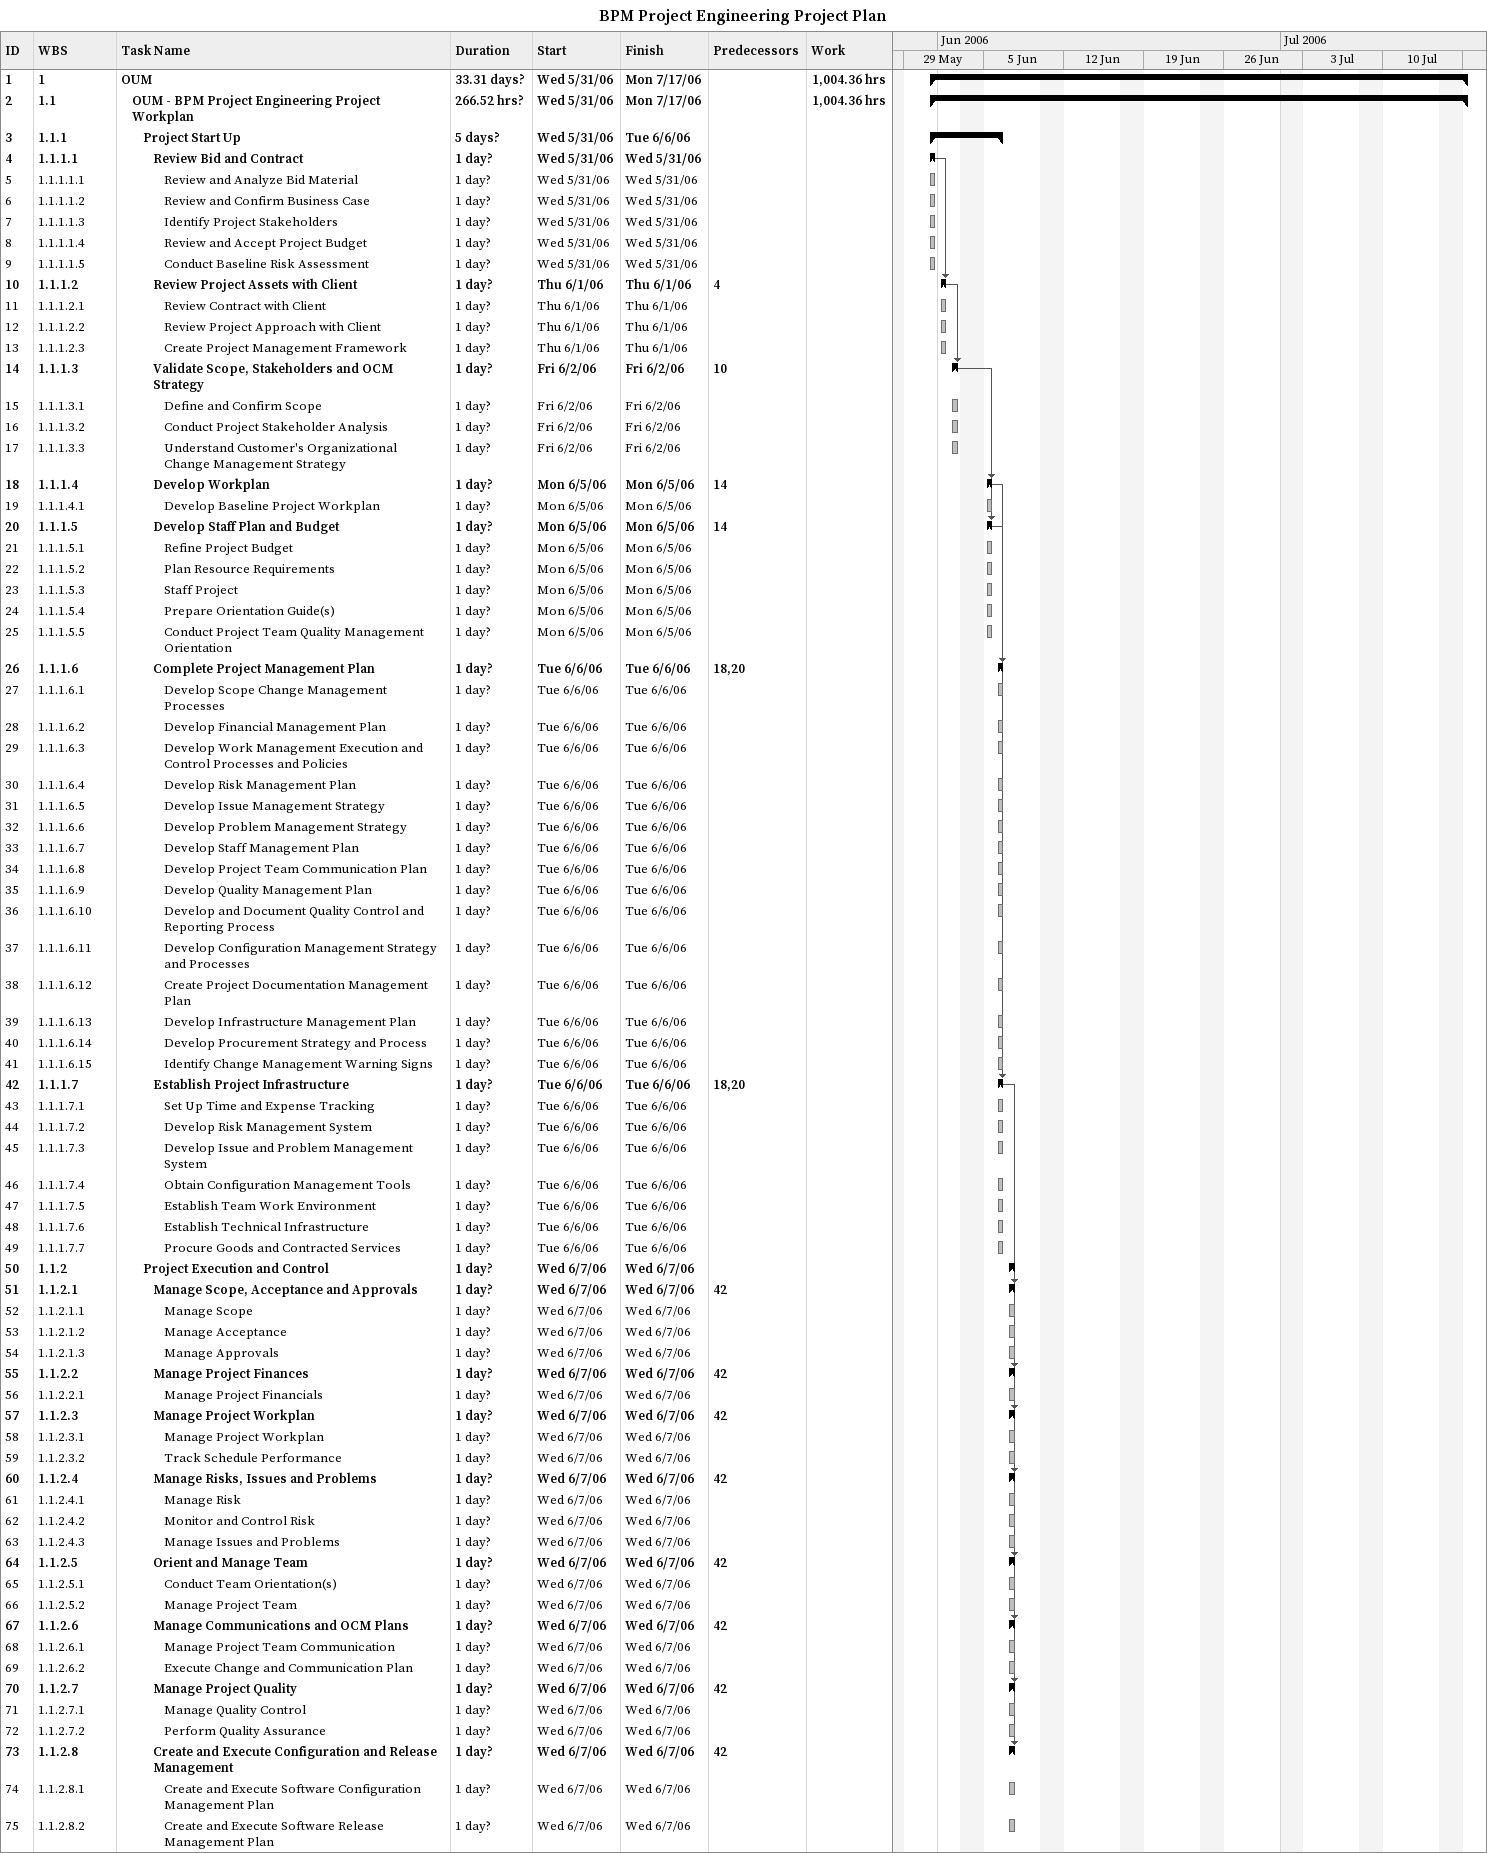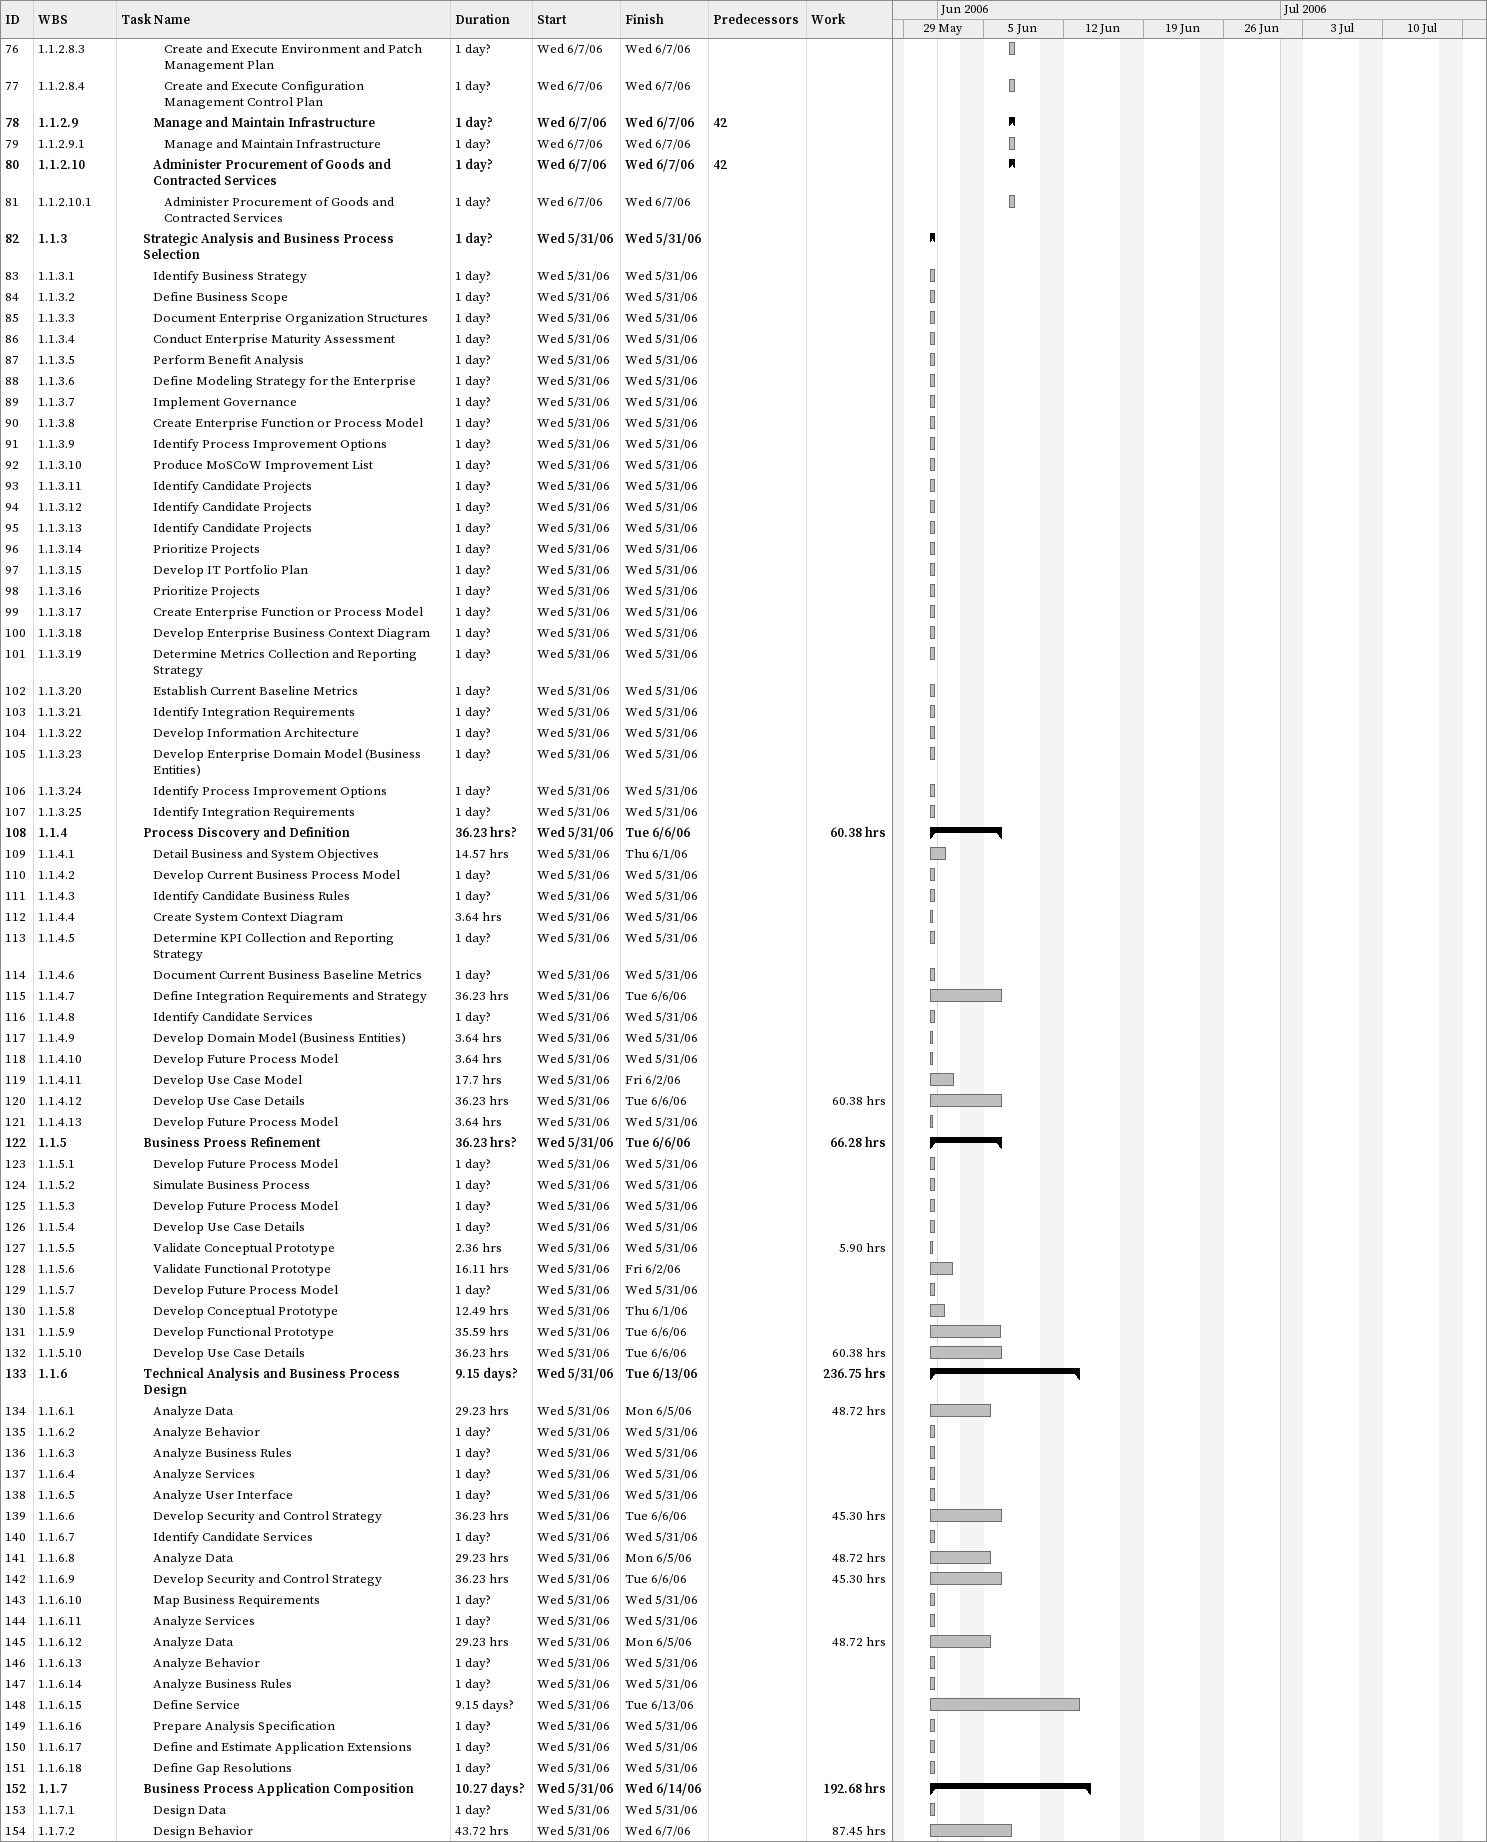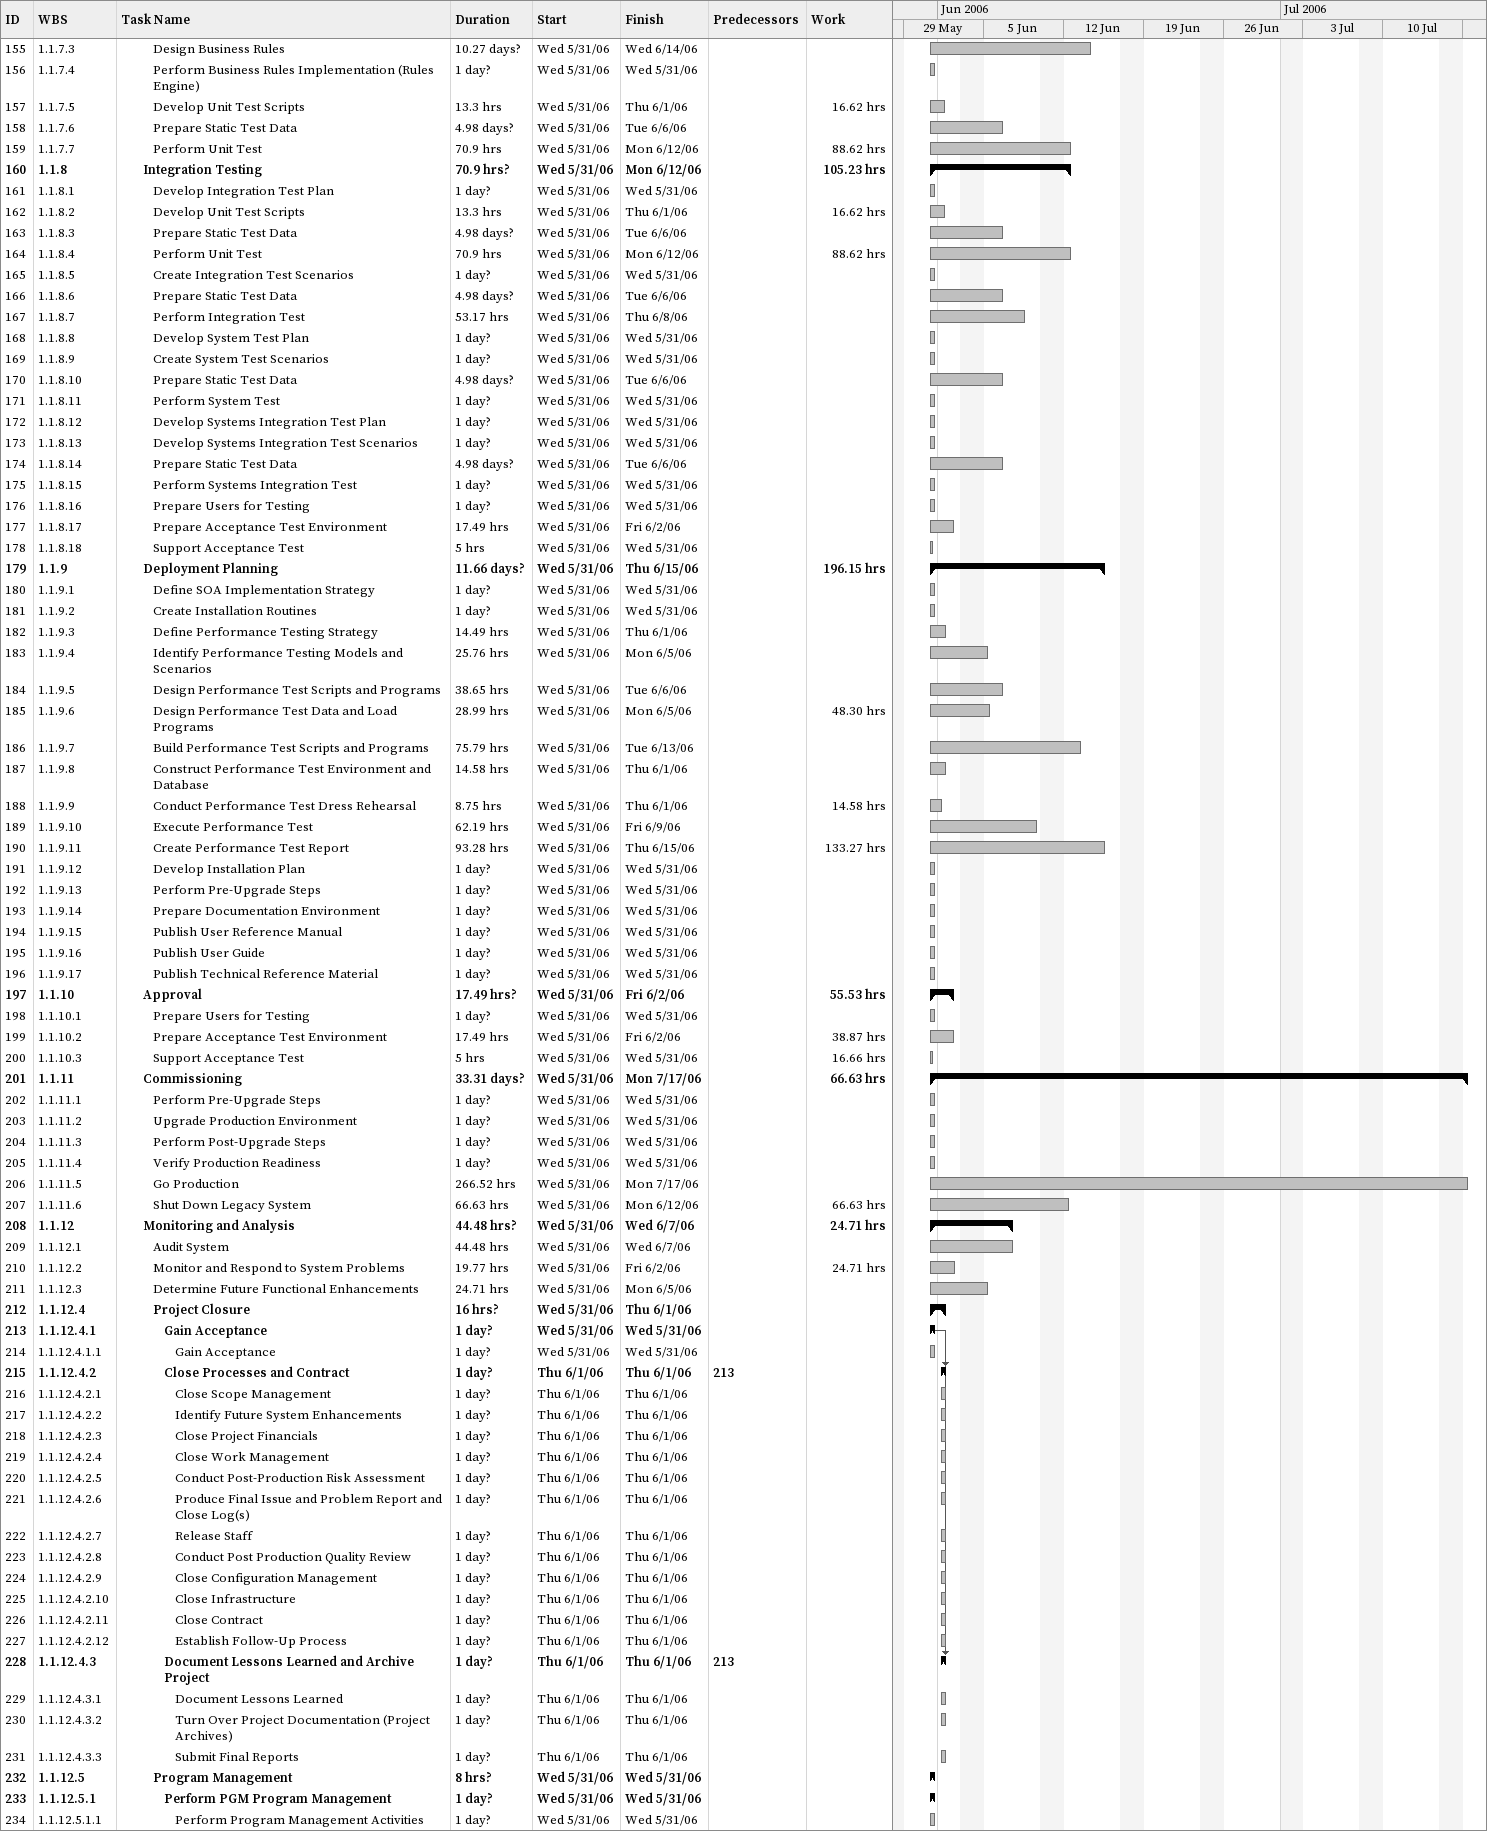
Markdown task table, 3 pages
BPM Project Engineering Project Plan

| ID | WBS | Task | Duration | Start | Finish | Predecessors | Work (h) |
|---|---|---|---|---|---|---|---|
| 1 | 1 | **OUM** | 33.31d? | 2006-05-31 | 2006-07-17 |  | 1004.36 |
| 2 | 1.1 | **OUM - BPM Project Engineering Project Workplan** | 266.52h? | 2006-05-31 | 2006-07-17 |  | 1004.36 |
| 3 | 1.1.1 | **Project Start Up** | 5d? | 2006-05-31 | 2006-06-06 |  |  |
| 4 | 1.1.1.1 | **Review Bid and Contract** | 1d? | 2006-05-31 | 2006-05-31 |  |  |
| 5 | 1.1.1.1.1 | Review and Analyze Bid Material | 1d? | 2006-05-31 | 2006-05-31 |  |  |
| 6 | 1.1.1.1.2 | Review and Confirm Business Case | 1d? | 2006-05-31 | 2006-05-31 |  |  |
| 7 | 1.1.1.1.3 | Identify Project Stakeholders | 1d? | 2006-05-31 | 2006-05-31 |  |  |
| 8 | 1.1.1.1.4 | Review and Accept Project Budget | 1d? | 2006-05-31 | 2006-05-31 |  |  |
| 9 | 1.1.1.1.5 | Conduct Baseline Risk Assessment | 1d? | 2006-05-31 | 2006-05-31 |  |  |
| 10 | 1.1.1.2 | **Review Project Assets with Client** | 1d? | 2006-06-01 | 2006-06-01 | 4 |  |
| 11 | 1.1.1.2.1 | Review Contract with Client | 1d? | 2006-06-01 | 2006-06-01 |  |  |
| 12 | 1.1.1.2.2 | Review Project Approach with Client | 1d? | 2006-06-01 | 2006-06-01 |  |  |
| 13 | 1.1.1.2.3 | Create Project Management Framework | 1d? | 2006-06-01 | 2006-06-01 |  |  |
| 14 | 1.1.1.3 | **Validate Scope, Stakeholders and OCM Strategy** | 1d? | 2006-06-02 | 2006-06-02 | 10 |  |
| 15 | 1.1.1.3.1 | Define and Confirm Scope | 1d? | 2006-06-02 | 2006-06-02 |  |  |
| 16 | 1.1.1.3.2 | Conduct Project Stakeholder Analysis | 1d? | 2006-06-02 | 2006-06-02 |  |  |
| 17 | 1.1.1.3.3 | Understand Customer's Organizational Change Management Strategy | 1d? | 2006-06-02 | 2006-06-02 |  |  |
| 18 | 1.1.1.4 | **Develop Workplan** | 1d? | 2006-06-05 | 2006-06-05 | 14 |  |
| 19 | 1.1.1.4.1 | Develop Baseline Project Workplan | 1d? | 2006-06-05 | 2006-06-05 |  |  |
| 20 | 1.1.1.5 | **Develop Staff Plan and Budget** | 1d? | 2006-06-05 | 2006-06-05 | 14 |  |
| 21 | 1.1.1.5.1 | Refine Project Budget | 1d? | 2006-06-05 | 2006-06-05 |  |  |
| 22 | 1.1.1.5.2 | Plan Resource Requirements | 1d? | 2006-06-05 | 2006-06-05 |  |  |
| 23 | 1.1.1.5.3 | Staff Project | 1d? | 2006-06-05 | 2006-06-05 |  |  |
| 24 | 1.1.1.5.4 | Prepare Orientation Guide(s) | 1d? | 2006-06-05 | 2006-06-05 |  |  |
| 25 | 1.1.1.5.5 | Conduct Project Team Quality Management Orientation | 1d? | 2006-06-05 | 2006-06-05 |  |  |
| 26 | 1.1.1.6 | **Complete Project Management Plan** | 1d? | 2006-06-06 | 2006-06-06 | 18, 20 |  |
| 27 | 1.1.1.6.1 | Develop Scope Change Management Processes | 1d? | 2006-06-06 | 2006-06-06 |  |  |
| 28 | 1.1.1.6.2 | Develop Financial Management Plan | 1d? | 2006-06-06 | 2006-06-06 |  |  |
| 29 | 1.1.1.6.3 | Develop Work Management Execution and Control Processes and Policies | 1d? | 2006-06-06 | 2006-06-06 |  |  |
| 30 | 1.1.1.6.4 | Develop Risk Management Plan | 1d? | 2006-06-06 | 2006-06-06 |  |  |
| 31 | 1.1.1.6.5 | Develop Issue Management Strategy | 1d? | 2006-06-06 | 2006-06-06 |  |  |
| 32 | 1.1.1.6.6 | Develop Problem Management Strategy | 1d? | 2006-06-06 | 2006-06-06 |  |  |
| 33 | 1.1.1.6.7 | Develop Staff Management Plan | 1d? | 2006-06-06 | 2006-06-06 |  |  |
| 34 | 1.1.1.6.8 | Develop Project Team Communication Plan | 1d? | 2006-06-06 | 2006-06-06 |  |  |
| 35 | 1.1.1.6.9 | Develop Quality Management Plan | 1d? | 2006-06-06 | 2006-06-06 |  |  |
| 36 | 1.1.1.6.10 | Develop and Document Quality Control and Reporting Process | 1d? | 2006-06-06 | 2006-06-06 |  |  |
| 37 | 1.1.1.6.11 | Develop Configuration Management Strategy and Processes | 1d? | 2006-06-06 | 2006-06-06 |  |  |
| 38 | 1.1.1.6.12 | Create Project Documentation Management Plan | 1d? | 2006-06-06 | 2006-06-06 |  |  |
| 39 | 1.1.1.6.13 | Develop Infrastructure Management Plan | 1d? | 2006-06-06 | 2006-06-06 |  |  |
| 40 | 1.1.1.6.14 | Develop Procurement Strategy and Process | 1d? | 2006-06-06 | 2006-06-06 |  |  |
| 41 | 1.1.1.6.15 | Identify Change Management Warning Signs | 1d? | 2006-06-06 | 2006-06-06 |  |  |
| 42 | 1.1.1.7 | **Establish Project Infrastructure** | 1d? | 2006-06-06 | 2006-06-06 | 18, 20 |  |
| 43 | 1.1.1.7.1 | Set Up Time and Expense Tracking | 1d? | 2006-06-06 | 2006-06-06 |  |  |
| 44 | 1.1.1.7.2 | Develop Risk Management System | 1d? | 2006-06-06 | 2006-06-06 |  |  |
| 45 | 1.1.1.7.3 | Develop Issue and Problem Management System | 1d? | 2006-06-06 | 2006-06-06 |  |  |
| 46 | 1.1.1.7.4 | Obtain Configuration Management Tools | 1d? | 2006-06-06 | 2006-06-06 |  |  |
| 47 | 1.1.1.7.5 | Establish Team Work Environment | 1d? | 2006-06-06 | 2006-06-06 |  |  |
| 48 | 1.1.1.7.6 | Establish Technical Infrastructure | 1d? | 2006-06-06 | 2006-06-06 |  |  |
| 49 | 1.1.1.7.7 | Procure Goods and Contracted Services | 1d? | 2006-06-06 | 2006-06-06 |  |  |
| 50 | 1.1.2 | **Project Execution and Control** | 1d? | 2006-06-07 | 2006-06-07 |  |  |
| 51 | 1.1.2.1 | **Manage Scope, Acceptance and Approvals** | 1d? | 2006-06-07 | 2006-06-07 | 42 |  |
| 52 | 1.1.2.1.1 | Manage Scope | 1d? | 2006-06-07 | 2006-06-07 |  |  |
| 53 | 1.1.2.1.2 | Manage Acceptance | 1d? | 2006-06-07 | 2006-06-07 |  |  |
| 54 | 1.1.2.1.3 | Manage Approvals | 1d? | 2006-06-07 | 2006-06-07 |  |  |
| 55 | 1.1.2.2 | **Manage Project Finances** | 1d? | 2006-06-07 | 2006-06-07 | 42 |  |
| 56 | 1.1.2.2.1 | Manage Project Financials | 1d? | 2006-06-07 | 2006-06-07 |  |  |
| 57 | 1.1.2.3 | **Manage Project Workplan** | 1d? | 2006-06-07 | 2006-06-07 | 42 |  |
| 58 | 1.1.2.3.1 | Manage Project Workplan | 1d? | 2006-06-07 | 2006-06-07 |  |  |
| 59 | 1.1.2.3.2 | Track Schedule Performance | 1d? | 2006-06-07 | 2006-06-07 |  |  |
| 60 | 1.1.2.4 | **Manage Risks, Issues and Problems** | 1d? | 2006-06-07 | 2006-06-07 | 42 |  |
| 61 | 1.1.2.4.1 | Manage Risk | 1d? | 2006-06-07 | 2006-06-07 |  |  |
| 62 | 1.1.2.4.2 | Monitor and Control Risk | 1d? | 2006-06-07 | 2006-06-07 |  |  |
| 63 | 1.1.2.4.3 | Manage Issues and Problems | 1d? | 2006-06-07 | 2006-06-07 |  |  |
| 64 | 1.1.2.5 | **Orient and Manage Team** | 1d? | 2006-06-07 | 2006-06-07 | 42 |  |
| 65 | 1.1.2.5.1 | Conduct Team Orientation(s) | 1d? | 2006-06-07 | 2006-06-07 |  |  |
| 66 | 1.1.2.5.2 | Manage Project Team | 1d? | 2006-06-07 | 2006-06-07 |  |  |
| 67 | 1.1.2.6 | **Manage Communications and OCM Plans** | 1d? | 2006-06-07 | 2006-06-07 | 42 |  |
| 68 | 1.1.2.6.1 | Manage Project Team Communication | 1d? | 2006-06-07 | 2006-06-07 |  |  |
| 69 | 1.1.2.6.2 | Execute Change and Communication Plan | 1d? | 2006-06-07 | 2006-06-07 |  |  |
| 70 | 1.1.2.7 | **Manage Project Quality** | 1d? | 2006-06-07 | 2006-06-07 | 42 |  |
| 71 | 1.1.2.7.1 | Manage Quality Control | 1d? | 2006-06-07 | 2006-06-07 |  |  |
| 72 | 1.1.2.7.2 | Perform Quality Assurance | 1d? | 2006-06-07 | 2006-06-07 |  |  |
| 73 | 1.1.2.8 | **Create and Execute Configuration and Release Management** | 1d? | 2006-06-07 | 2006-06-07 | 42 |  |
| 74 | 1.1.2.8.1 | Create and Execute Software Configuration Management Plan | 1d? | 2006-06-07 | 2006-06-07 |  |  |
| 75 | 1.1.2.8.2 | Create and Execute Software Release Management Plan | 1d? | 2006-06-07 | 2006-06-07 |  |  |
| 76 | 1.1.2.8.3 | Create and Execute Environment and Patch Management Plan | 1d? | 2006-06-07 | 2006-06-07 |  |  |
| 77 | 1.1.2.8.4 | Create and Execute Configuration Management Control Plan | 1d? | 2006-06-07 | 2006-06-07 |  |  |
| 78 | 1.1.2.9 | **Manage and Maintain Infrastructure** | 1d? | 2006-06-07 | 2006-06-07 | 42 |  |
| 79 | 1.1.2.9.1 | Manage and Maintain Infrastructure | 1d? | 2006-06-07 | 2006-06-07 |  |  |
| 80 | 1.1.2.10 | **Administer Procurement of Goods and Contracted Services** | 1d? | 2006-06-07 | 2006-06-07 | 42 |  |
| 81 | 1.1.2.10.1 | Administer Procurement of Goods and Contracted Services | 1d? | 2006-06-07 | 2006-06-07 |  |  |
| 82 | 1.1.3 | **Strategic Analysis and Business Process Selection** | 1d? | 2006-05-31 | 2006-05-31 |  |  |
| 83 | 1.1.3.1 | Identify Business Strategy | 1d? | 2006-05-31 | 2006-05-31 |  |  |
| 84 | 1.1.3.2 | Define Business Scope | 1d? | 2006-05-31 | 2006-05-31 |  |  |
| 85 | 1.1.3.3 | Document Enterprise Organization Structures | 1d? | 2006-05-31 | 2006-05-31 |  |  |
| 86 | 1.1.3.4 | Conduct Enterprise Maturity Assessment | 1d? | 2006-05-31 | 2006-05-31 |  |  |
| 87 | 1.1.3.5 | Perform Benefit Analysis | 1d? | 2006-05-31 | 2006-05-31 |  |  |
| 88 | 1.1.3.6 | Define Modeling Strategy for the Enterprise | 1d? | 2006-05-31 | 2006-05-31 |  |  |
| 89 | 1.1.3.7 | Implement Governance | 1d? | 2006-05-31 | 2006-05-31 |  |  |
| 90 | 1.1.3.8 | Create Enterprise Function or Process Model | 1d? | 2006-05-31 | 2006-05-31 |  |  |
| 91 | 1.1.3.9 | Identify Process Improvement Options | 1d? | 2006-05-31 | 2006-05-31 |  |  |
| 92 | 1.1.3.10 | Produce MoSCoW Improvement List | 1d? | 2006-05-31 | 2006-05-31 |  |  |
| 93 | 1.1.3.11 | Identify Candidate Projects | 1d? | 2006-05-31 | 2006-05-31 |  |  |
| 94 | 1.1.3.12 | Identify Candidate Projects | 1d? | 2006-05-31 | 2006-05-31 |  |  |
| 95 | 1.1.3.13 | Identify Candidate Projects | 1d? | 2006-05-31 | 2006-05-31 |  |  |
| 96 | 1.1.3.14 | Prioritize Projects | 1d? | 2006-05-31 | 2006-05-31 |  |  |
| 97 | 1.1.3.15 | Develop IT Portfolio Plan | 1d? | 2006-05-31 | 2006-05-31 |  |  |
| 98 | 1.1.3.16 | Prioritize Projects | 1d? | 2006-05-31 | 2006-05-31 |  |  |
| 99 | 1.1.3.17 | Create Enterprise Function or Process Model | 1d? | 2006-05-31 | 2006-05-31 |  |  |
| 100 | 1.1.3.18 | Develop Enterprise Business Context Diagram | 1d? | 2006-05-31 | 2006-05-31 |  |  |
| 101 | 1.1.3.19 | Determine Metrics Collection and Reporting Strategy | 1d? | 2006-05-31 | 2006-05-31 |  |  |
| 102 | 1.1.3.20 | Establish Current Baseline Metrics | 1d? | 2006-05-31 | 2006-05-31 |  |  |
| 103 | 1.1.3.21 | Identify Integration Requirements | 1d? | 2006-05-31 | 2006-05-31 |  |  |
| 104 | 1.1.3.22 | Develop Information Architecture | 1d? | 2006-05-31 | 2006-05-31 |  |  |
| 105 | 1.1.3.23 | Develop Enterprise Domain Model (Business Entities) | 1d? | 2006-05-31 | 2006-05-31 |  |  |
| 106 | 1.1.3.24 | Identify Process Improvement Options | 1d? | 2006-05-31 | 2006-05-31 |  |  |
| 107 | 1.1.3.25 | Identify Integration Requirements | 1d? | 2006-05-31 | 2006-05-31 |  |  |
| 108 | 1.1.4 | **Process Discovery and Definition** | 36.23h? | 2006-05-31 | 2006-06-06 |  | 60.38 |
| 109 | 1.1.4.1 | Detail Business and System Objectives | 14.57h | 2006-05-31 | 2006-06-01 |  |  |
| 110 | 1.1.4.2 | Develop Current Business Process Model | 1d? | 2006-05-31 | 2006-05-31 |  |  |
| 111 | 1.1.4.3 | Identify Candidate Business Rules | 1d? | 2006-05-31 | 2006-05-31 |  |  |
| 112 | 1.1.4.4 | Create System Context Diagram | 3.64h | 2006-05-31 | 2006-05-31 |  |  |
| 113 | 1.1.4.5 | Determine KPI Collection and Reporting Strategy | 1d? | 2006-05-31 | 2006-05-31 |  |  |
| 114 | 1.1.4.6 | Document Current Business Baseline Metrics | 1d? | 2006-05-31 | 2006-05-31 |  |  |
| 115 | 1.1.4.7 | Define Integration Requirements and Strategy | 36.23h | 2006-05-31 | 2006-06-06 |  |  |
| 116 | 1.1.4.8 | Identify Candidate Services | 1d? | 2006-05-31 | 2006-05-31 |  |  |
| 117 | 1.1.4.9 | Develop Domain Model (Business Entities) | 3.64h | 2006-05-31 | 2006-05-31 |  |  |
| 118 | 1.1.4.10 | Develop Future Process Model | 3.64h | 2006-05-31 | 2006-05-31 |  |  |
| 119 | 1.1.4.11 | Develop Use Case Model | 17.7h | 2006-05-31 | 2006-06-02 |  |  |
| 120 | 1.1.4.12 | Develop Use Case Details | 36.23h | 2006-05-31 | 2006-06-06 |  | 60.38 |
| 121 | 1.1.4.13 | Develop Future Process Model | 3.64h | 2006-05-31 | 2006-05-31 |  |  |
| 122 | 1.1.5 | **Business Proess Refinement** | 36.23h? | 2006-05-31 | 2006-06-06 |  | 66.28 |
| 123 | 1.1.5.1 | Develop Future Process Model | 1d? | 2006-05-31 | 2006-05-31 |  |  |
| 124 | 1.1.5.2 | Simulate Business Process | 1d? | 2006-05-31 | 2006-05-31 |  |  |
| 125 | 1.1.5.3 | Develop Future Process Model | 1d? | 2006-05-31 | 2006-05-31 |  |  |
| 126 | 1.1.5.4 | Develop Use Case Details | 1d? | 2006-05-31 | 2006-05-31 |  |  |
| 127 | 1.1.5.5 | Validate Conceptual Prototype | 2.36h | 2006-05-31 | 2006-05-31 |  | 5.90 |
| 128 | 1.1.5.6 | Validate Functional Prototype | 16.11h | 2006-05-31 | 2006-06-02 |  |  |
| 129 | 1.1.5.7 | Develop Future Process Model | 1d? | 2006-05-31 | 2006-05-31 |  |  |
| 130 | 1.1.5.8 | Develop Conceptual Prototype | 12.49h | 2006-05-31 | 2006-06-01 |  |  |
| 131 | 1.1.5.9 | Develop Functional Prototype | 35.59h | 2006-05-31 | 2006-06-06 |  |  |
| 132 | 1.1.5.10 | Develop Use Case Details | 36.23h | 2006-05-31 | 2006-06-06 |  | 60.38 |
| 133 | 1.1.6 | **Technical Analysis and Business Process Design** | 9.15d? | 2006-05-31 | 2006-06-13 |  | 236.75 |
| 134 | 1.1.6.1 | Analyze Data | 29.23h | 2006-05-31 | 2006-06-05 |  | 48.72 |
| 135 | 1.1.6.2 | Analyze Behavior | 1d? | 2006-05-31 | 2006-05-31 |  |  |
| 136 | 1.1.6.3 | Analyze Business Rules | 1d? | 2006-05-31 | 2006-05-31 |  |  |
| 137 | 1.1.6.4 | Analyze Services | 1d? | 2006-05-31 | 2006-05-31 |  |  |
| 138 | 1.1.6.5 | Analyze User Interface | 1d? | 2006-05-31 | 2006-05-31 |  |  |
| 139 | 1.1.6.6 | Develop Security and Control Strategy | 36.23h | 2006-05-31 | 2006-06-06 |  | 45.30 |
| 140 | 1.1.6.7 | Identify Candidate Services | 1d? | 2006-05-31 | 2006-05-31 |  |  |
| 141 | 1.1.6.8 | Analyze Data | 29.23h | 2006-05-31 | 2006-06-05 |  | 48.72 |
| 142 | 1.1.6.9 | Develop Security and Control Strategy | 36.23h | 2006-05-31 | 2006-06-06 |  | 45.30 |
| 143 | 1.1.6.10 | Map Business Requirements | 1d? | 2006-05-31 | 2006-05-31 |  |  |
| 144 | 1.1.6.11 | Analyze Services | 1d? | 2006-05-31 | 2006-05-31 |  |  |
| 145 | 1.1.6.12 | Analyze Data | 29.23h | 2006-05-31 | 2006-06-05 |  | 48.72 |
| 146 | 1.1.6.13 | Analyze Behavior | 1d? | 2006-05-31 | 2006-05-31 |  |  |
| 147 | 1.1.6.14 | Analyze Business Rules | 1d? | 2006-05-31 | 2006-05-31 |  |  |
| 148 | 1.1.6.15 | Define Service | 9.15d? | 2006-05-31 | 2006-06-13 |  |  |
| 149 | 1.1.6.16 | Prepare Analysis Specification | 1d? | 2006-05-31 | 2006-05-31 |  |  |
| 150 | 1.1.6.17 | Define and Estimate Application Extensions | 1d? | 2006-05-31 | 2006-05-31 |  |  |
| 151 | 1.1.6.18 | Define Gap Resolutions | 1d? | 2006-05-31 | 2006-05-31 |  |  |
| 152 | 1.1.7 | **Business Process Application Composition** | 10.27d? | 2006-05-31 | 2006-06-14 |  | 192.68 |
| 153 | 1.1.7.1 | Design Data | 1d? | 2006-05-31 | 2006-05-31 |  |  |
| 154 | 1.1.7.2 | Design Behavior | 43.72h | 2006-05-31 | 2006-06-07 |  | 87.45 |
| 155 | 1.1.7.3 | Design Business Rules | 10.27d? | 2006-05-31 | 2006-06-14 |  |  |
| 156 | 1.1.7.4 | Perform Business Rules Implementation (Rules Engine) | 1d? | 2006-05-31 | 2006-05-31 |  |  |
| 157 | 1.1.7.5 | Develop Unit Test Scripts | 13.3h | 2006-05-31 | 2006-06-01 |  | 16.62 |
| 158 | 1.1.7.6 | Prepare Static Test Data | 4.98d? | 2006-05-31 | 2006-06-06 |  |  |
| 159 | 1.1.7.7 | Perform Unit Test | 70.9h | 2006-05-31 | 2006-06-12 |  | 88.62 |
| 160 | 1.1.8 | **Integration Testing** | 70.9h? | 2006-05-31 | 2006-06-12 |  | 105.23 |
| 161 | 1.1.8.1 | Develop Integration Test Plan | 1d? | 2006-05-31 | 2006-05-31 |  |  |
| 162 | 1.1.8.2 | Develop Unit Test Scripts | 13.3h | 2006-05-31 | 2006-06-01 |  | 16.62 |
| 163 | 1.1.8.3 | Prepare Static Test Data | 4.98d? | 2006-05-31 | 2006-06-06 |  |  |
| 164 | 1.1.8.4 | Perform Unit Test | 70.9h | 2006-05-31 | 2006-06-12 |  | 88.62 |
| 165 | 1.1.8.5 | Create Integration Test Scenarios | 1d? | 2006-05-31 | 2006-05-31 |  |  |
| 166 | 1.1.8.6 | Prepare Static Test Data | 4.98d? | 2006-05-31 | 2006-06-06 |  |  |
| 167 | 1.1.8.7 | Perform Integration Test | 53.17h | 2006-05-31 | 2006-06-08 |  |  |
| 168 | 1.1.8.8 | Develop System Test Plan | 1d? | 2006-05-31 | 2006-05-31 |  |  |
| 169 | 1.1.8.9 | Create System Test Scenarios | 1d? | 2006-05-31 | 2006-05-31 |  |  |
| 170 | 1.1.8.10 | Prepare Static Test Data | 4.98d? | 2006-05-31 | 2006-06-06 |  |  |
| 171 | 1.1.8.11 | Perform System Test | 1d? | 2006-05-31 | 2006-05-31 |  |  |
| 172 | 1.1.8.12 | Develop Systems Integration Test Plan | 1d? | 2006-05-31 | 2006-05-31 |  |  |
| 173 | 1.1.8.13 | Develop Systems Integration Test Scenarios | 1d? | 2006-05-31 | 2006-05-31 |  |  |
| 174 | 1.1.8.14 | Prepare Static Test Data | 4.98d? | 2006-05-31 | 2006-06-06 |  |  |
| 175 | 1.1.8.15 | Perform Systems Integration Test | 1d? | 2006-05-31 | 2006-05-31 |  |  |
| 176 | 1.1.8.16 | Prepare Users for Testing | 1d? | 2006-05-31 | 2006-05-31 |  |  |
| 177 | 1.1.8.17 | Prepare Acceptance Test Environment | 17.49h | 2006-05-31 | 2006-06-02 |  |  |
| 178 | 1.1.8.18 | Support Acceptance Test | 5h | 2006-05-31 | 2006-05-31 |  |  |
| 179 | 1.1.9 | **Deployment Planning** | 11.66d? | 2006-05-31 | 2006-06-15 |  | 196.15 |
| 180 | 1.1.9.1 | Define SOA Implementation Strategy | 1d? | 2006-05-31 | 2006-05-31 |  |  |
| 181 | 1.1.9.2 | Create Installation Routines | 1d? | 2006-05-31 | 2006-05-31 |  |  |
| 182 | 1.1.9.3 | Define Performance Testing Strategy | 14.49h | 2006-05-31 | 2006-06-01 |  |  |
| 183 | 1.1.9.4 | Identify Performance Testing Models and Scenarios | 25.76h | 2006-05-31 | 2006-06-05 |  |  |
| 184 | 1.1.9.5 | Design Performance Test Scripts and Programs | 38.65h | 2006-05-31 | 2006-06-06 |  |  |
| 185 | 1.1.9.6 | Design Performance Test Data and Load Programs | 28.99h | 2006-05-31 | 2006-06-05 |  | 48.30 |
| 186 | 1.1.9.7 | Build Performance Test Scripts and Programs | 75.79h | 2006-05-31 | 2006-06-13 |  |  |
| 187 | 1.1.9.8 | Construct Performance Test Environment and Database | 14.58h | 2006-05-31 | 2006-06-01 |  |  |
| 188 | 1.1.9.9 | Conduct Performance Test Dress Rehearsal | 8.75h | 2006-05-31 | 2006-06-01 |  | 14.58 |
| 189 | 1.1.9.10 | Execute Performance Test | 62.19h | 2006-05-31 | 2006-06-09 |  |  |
| 190 | 1.1.9.11 | Create Performance Test Report | 93.28h | 2006-05-31 | 2006-06-15 |  | 133.27 |
| 191 | 1.1.9.12 | Develop Installation Plan | 1d? | 2006-05-31 | 2006-05-31 |  |  |
| 192 | 1.1.9.13 | Perform Pre-Upgrade Steps | 1d? | 2006-05-31 | 2006-05-31 |  |  |
| 193 | 1.1.9.14 | Prepare Documentation Environment | 1d? | 2006-05-31 | 2006-05-31 |  |  |
| 194 | 1.1.9.15 | Publish User Reference Manual | 1d? | 2006-05-31 | 2006-05-31 |  |  |
| 195 | 1.1.9.16 | Publish User Guide | 1d? | 2006-05-31 | 2006-05-31 |  |  |
| 196 | 1.1.9.17 | Publish Technical Reference Material | 1d? | 2006-05-31 | 2006-05-31 |  |  |
| 197 | 1.1.10 | **Approval** | 17.49h? | 2006-05-31 | 2006-06-02 |  | 55.53 |
| 198 | 1.1.10.1 | Prepare Users for Testing | 1d? | 2006-05-31 | 2006-05-31 |  |  |
| 199 | 1.1.10.2 | Prepare Acceptance Test Environment | 17.49h | 2006-05-31 | 2006-06-02 |  | 38.87 |
| 200 | 1.1.10.3 | Support Acceptance Test | 5h | 2006-05-31 | 2006-05-31 |  | 16.66 |
| 201 | 1.1.11 | **Commissioning** | 33.31d? | 2006-05-31 | 2006-07-17 |  | 66.63 |
| 202 | 1.1.11.1 | Perform Pre-Upgrade Steps | 1d? | 2006-05-31 | 2006-05-31 |  |  |
| 203 | 1.1.11.2 | Upgrade Production Environment | 1d? | 2006-05-31 | 2006-05-31 |  |  |
| 204 | 1.1.11.3 | Perform Post-Upgrade Steps | 1d? | 2006-05-31 | 2006-05-31 |  |  |
| 205 | 1.1.11.4 | Verify Production Readiness | 1d? | 2006-05-31 | 2006-05-31 |  |  |
| 206 | 1.1.11.5 | Go Production | 266.52h | 2006-05-31 | 2006-07-17 |  |  |
| 207 | 1.1.11.6 | Shut Down Legacy System | 66.63h | 2006-05-31 | 2006-06-12 |  | 66.63 |
| 208 | 1.1.12 | **Monitoring and Analysis** | 44.48h? | 2006-05-31 | 2006-06-07 |  | 24.71 |
| 209 | 1.1.12.1 | Audit System | 44.48h | 2006-05-31 | 2006-06-07 |  |  |
| 210 | 1.1.12.2 | Monitor and Respond to System Problems | 19.77h | 2006-05-31 | 2006-06-02 |  | 24.71 |
| 211 | 1.1.12.3 | Determine Future Functional Enhancements | 24.71h | 2006-05-31 | 2006-06-05 |  |  |
| 212 | 1.1.12.4 | **Project Closure** | 16h? | 2006-05-31 | 2006-06-01 |  |  |
| 213 | 1.1.12.4.1 | **Gain Acceptance** | 1d? | 2006-05-31 | 2006-05-31 |  |  |
| 214 | 1.1.12.4.1.1 | Gain Acceptance | 1d? | 2006-05-31 | 2006-05-31 |  |  |
| 215 | 1.1.12.4.2 | **Close Processes and Contract** | 1d? | 2006-06-01 | 2006-06-01 | 213 |  |
| 216 | 1.1.12.4.2.1 | Close Scope Management | 1d? | 2006-06-01 | 2006-06-01 |  |  |
| 217 | 1.1.12.4.2.2 | Identify Future System Enhancements | 1d? | 2006-06-01 | 2006-06-01 |  |  |
| 218 | 1.1.12.4.2.3 | Close Project Financials | 1d? | 2006-06-01 | 2006-06-01 |  |  |
| 219 | 1.1.12.4.2.4 | Close Work Management | 1d? | 2006-06-01 | 2006-06-01 |  |  |
| 220 | 1.1.12.4.2.5 | Conduct Post-Production Risk Assessment | 1d? | 2006-06-01 | 2006-06-01 |  |  |
| 221 | 1.1.12.4.2.6 | Produce Final Issue and Problem Report and Close Log(s) | 1d? | 2006-06-01 | 2006-06-01 |  |  |
| 222 | 1.1.12.4.2.7 | Release Staff | 1d? | 2006-06-01 | 2006-06-01 |  |  |
| 223 | 1.1.12.4.2.8 | Conduct Post Production Quality Review | 1d? | 2006-06-01 | 2006-06-01 |  |  |
| 224 | 1.1.12.4.2.9 | Close Configuration Management | 1d? | 2006-06-01 | 2006-06-01 |  |  |
| 225 | 1.1.12.4.2.10 | Close Infrastructure | 1d? | 2006-06-01 | 2006-06-01 |  |  |
| 226 | 1.1.12.4.2.11 | Close Contract | 1d? | 2006-06-01 | 2006-06-01 |  |  |
| 227 | 1.1.12.4.2.12 | Establish Follow-Up Process | 1d? | 2006-06-01 | 2006-06-01 |  |  |
| 228 | 1.1.12.4.3 | **Document Lessons Learned and Archive Project** | 1d? | 2006-06-01 | 2006-06-01 | 213 |  |
| 229 | 1.1.12.4.3.1 | Document Lessons Learned | 1d? | 2006-06-01 | 2006-06-01 |  |  |
| 230 | 1.1.12.4.3.2 | Turn Over Project Documentation (Project Archives) | 1d? | 2006-06-01 | 2006-06-01 |  |  |
| 231 | 1.1.12.4.3.3 | Submit Final Reports | 1d? | 2006-06-01 | 2006-06-01 |  |  |
| 232 | 1.1.12.5 | **Program Management** | 8h? | 2006-05-31 | 2006-05-31 |  |  |
| 233 | 1.1.12.5.1 | **Perform PGM Program Management** | 1d? | 2006-05-31 | 2006-05-31 |  |  |
| 234 | 1.1.12.5.1.1 | Perform Program Management Activities | 1d? | 2006-05-31 | 2006-05-31 |  |  |
